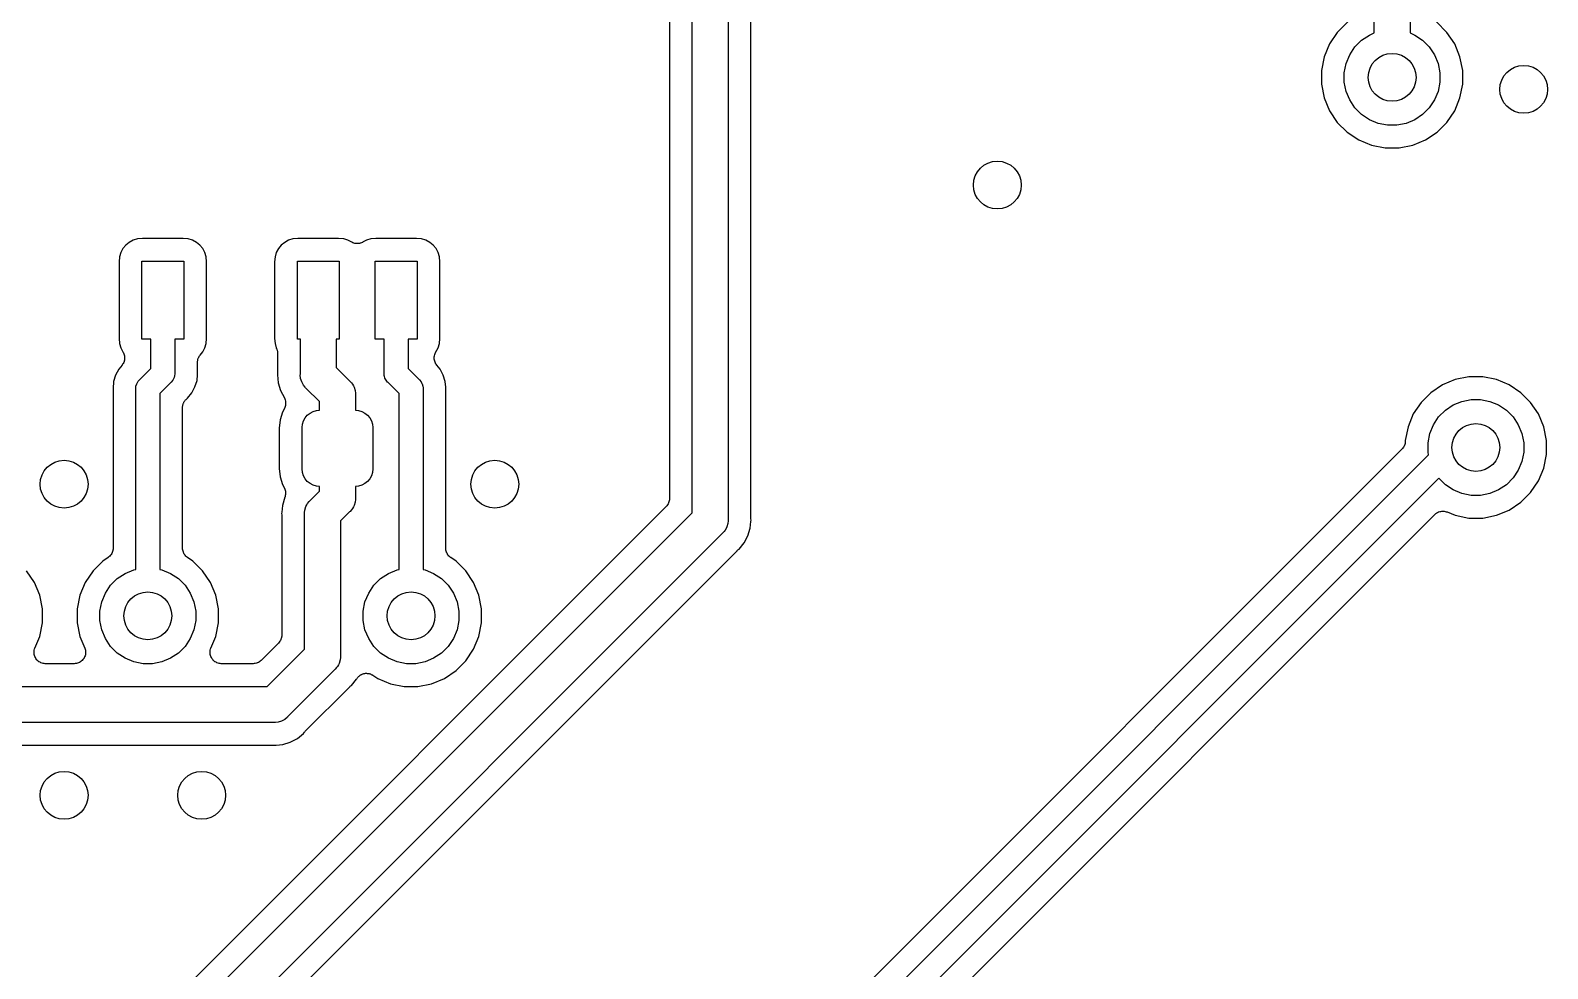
# Model space of a CAD drawing. Extents: x 100.2 to 129.8, y -164.8 to -95.2.
# Drawn here: x 106.92 to 119.6, y -126.75 to -118.91 of the extents above; entities that cross this region are included whole.
import ezdxf

# ---------------------------------------------------------------- set-up
doc = ezdxf.new("R2010")
doc.units = 0
doc.layers.add('BLACK', color=7, linetype='CONTINUOUS')

msp = doc.modelspace()

# ---------------------------------------------------------------- linework, layer by layer
at = {"layer": 'BLACK', "linetype": 'CONTINUOUS'}
for p, q in [((118.15, -118.929), (118.15, -113.207)), ((118.45, -113.262), (118.45, -118.929)), ((112.45, -122.938), (112.45, -118.271)), ((112.75, -118.271), (112.75, -122.993)), ((112.94, -122.979), (112.94, -118.433)), ((112.26, -118.55), (112.26, -122.82)), ((117.842, -118.924), (117.777, -119.021)), ((117.929, -118.837), (117.842, -118.924)), ((118.045, -118.989), (118.111, -118.946)), ((118.111, -118.946), (118.15, -118.929)), ((118.45, -118.929), (118.489, -118.946)), ((118.489, -118.946), (118.555, -118.989)), ((118.758, -118.924), (118.671, -118.836)), ((118.823, -119.021), (118.758, -118.924)), ((117.777, -119.021), (117.733, -119.128)), ((117.946, -119.111), (117.989, -119.045)), ((117.989, -119.045), (118.045, -118.989)), ((118.555, -118.989), (118.611, -119.045)), ((118.611, -119.045), (118.654, -119.111)), ((118.867, -119.128), (118.823, -119.021)), ((117.733, -119.128), (117.71, -119.242)), ((117.9, -119.261), (117.915, -119.183)), ((117.915, -119.183), (117.946, -119.111)), ((118.654, -119.111), (118.685, -119.183)), ((118.685, -119.183), (118.7, -119.261)), ((118.89, -119.242), (118.867, -119.128)), ((117.71, -119.242), (117.71, -119.358)), ((117.9, -119.339), (117.9, -119.261)), ((118.7, -119.261), (118.7, -119.339)), ((118.89, -119.358), (118.89, -119.242)), ((117.71, -119.358), (117.733, -119.472)), ((117.915, -119.417), (117.9, -119.339)), ((117.946, -119.489), (117.915, -119.417)), ((118.685, -119.417), (118.654, -119.489)), ((118.7, -119.339), (118.685, -119.417)), ((118.867, -119.472), (118.89, -119.358)), ((117.733, -119.472), (117.777, -119.579)), ((117.777, -119.579), (117.842, -119.676)), ((117.989, -119.555), (117.946, -119.489)), ((118.045, -119.611), (117.989, -119.555)), ((118.611, -119.555), (118.555, -119.611)), ((118.654, -119.489), (118.611, -119.555)), ((118.758, -119.676), (118.823, -119.579)), ((118.823, -119.579), (118.867, -119.472)), ((117.842, -119.676), (117.924, -119.758)), ((118.111, -119.654), (118.045, -119.611)), ((118.183, -119.685), (118.111, -119.654)), ((118.261, -119.7), (118.183, -119.685)), ((118.339, -119.7), (118.261, -119.7)), ((118.417, -119.685), (118.339, -119.7)), ((118.489, -119.654), (118.417, -119.685)), ((118.555, -119.611), (118.489, -119.654)), ((118.676, -119.758), (118.758, -119.676)), ((117.924, -119.758), (118.021, -119.823)), ((118.021, -119.823), (118.128, -119.867)), ((118.472, -119.867), (118.579, -119.823)), ((118.579, -119.823), (118.676, -119.758)), ((118.128, -119.867), (118.242, -119.89)), ((118.242, -119.89), (118.358, -119.89)), ((118.358, -119.89), (118.472, -119.867)), ((107.691, -120.731), (107.674, -120.764)), ((107.715, -120.702), (107.691, -120.731)), ((107.744, -120.679), (107.715, -120.702)), ((107.777, -120.661), (107.744, -120.679)), ((107.813, -120.65), (107.777, -120.661)), ((107.855, -120.646), (107.813, -120.65)), ((108.195, -120.646), (107.855, -120.646)), ((108.237, -120.65), (108.195, -120.646)), ((108.273, -120.661), (108.237, -120.65)), ((108.306, -120.679), (108.273, -120.661)), ((108.335, -120.703), (108.306, -120.679)), ((108.359, -120.731), (108.335, -120.703)), ((108.376, -120.764), (108.359, -120.731)), ((108.991, -120.731), (108.974, -120.764)), ((109.015, -120.702), (108.991, -120.731)), ((109.044, -120.679), (109.015, -120.702)), ((109.077, -120.661), (109.044, -120.679)), ((109.113, -120.65), (109.077, -120.661)), ((109.155, -120.646), (109.113, -120.65)), ((109.495, -120.646), (109.155, -120.646)), ((109.537, -120.65), (109.495, -120.646)), ((109.573, -120.661), (109.537, -120.65)), ((109.605, -120.678), (109.573, -120.661)), ((109.613, -120.682), (109.605, -120.678)), ((109.621, -120.685), (109.613, -120.682)), ((109.622, -120.685), (109.621, -120.685)), ((109.631, -120.687), (109.622, -120.685)), ((109.622, -120.685), (109.622, -120.685)), ((109.64, -120.689), (109.631, -120.687)), ((109.641, -120.689), (109.64, -120.689)), ((109.64, -120.689), (109.64, -120.689)), ((109.649, -120.689), (109.641, -120.689)), ((109.658, -120.689), (109.649, -120.689)), ((109.659, -120.689), (109.658, -120.689)), ((109.668, -120.687), (109.659, -120.689)), ((109.659, -120.689), (109.659, -120.689)), ((109.676, -120.686), (109.668, -120.687)), ((109.677, -120.686), (109.676, -120.686)), ((109.685, -120.682), (109.677, -120.686)), ((109.677, -120.686), (109.677, -120.686)), ((109.694, -120.679), (109.685, -120.682)), ((109.695, -120.678), (109.694, -120.678)), ((109.694, -120.678), (109.694, -120.678)), ((109.694, -120.678), (109.694, -120.679)), ((109.694, -120.679), (109.694, -120.679)), ((109.727, -120.661), (109.695, -120.678)), ((109.763, -120.65), (109.727, -120.661)), ((109.805, -120.646), (109.763, -120.65)), ((110.145, -120.646), (109.805, -120.646)), ((110.187, -120.65), (110.145, -120.646)), ((110.223, -120.661), (110.187, -120.65)), ((110.256, -120.679), (110.223, -120.661)), ((110.285, -120.703), (110.256, -120.679)), ((110.309, -120.731), (110.285, -120.703)), ((110.326, -120.764), (110.309, -120.731)), ((107.663, -120.8), (107.659, -120.842)), ((107.659, -120.842), (107.659, -121.483)), ((107.674, -120.764), (107.663, -120.8)), ((107.85, -121.487), (107.85, -120.837)), ((107.85, -120.837), (108.2, -120.837)), ((108.2, -120.837), (108.2, -121.487)), ((108.387, -120.8), (108.376, -120.764)), ((108.391, -120.842), (108.387, -120.8)), ((108.391, -121.483), (108.391, -120.842)), ((108.963, -120.8), (108.959, -120.842)), ((108.959, -120.842), (108.959, -121.483)), ((108.974, -120.764), (108.963, -120.8)), ((109.15, -121.487), (109.15, -120.837)), ((109.15, -120.837), (109.5, -120.837)), ((109.5, -120.837), (109.5, -121.487)), ((109.8, -121.487), (109.8, -120.837)), ((109.8, -120.837), (110.15, -120.837)), ((110.15, -120.837), (110.15, -121.487)), ((110.337, -120.8), (110.326, -120.764)), ((110.341, -120.842), (110.337, -120.8)), ((110.341, -121.483), (110.341, -120.842)), ((107.659, -121.483), (107.663, -121.525)), ((107.925, -121.487), (107.85, -121.487)), ((107.925, -121.734), (107.925, -121.487)), ((108.2, -121.487), (108.125, -121.487)), ((108.125, -121.487), (108.125, -121.77)), ((108.387, -121.525), (108.391, -121.483)), ((108.959, -121.483), (108.963, -121.525)), ((109.175, -121.487), (109.15, -121.487)), ((109.175, -121.78), (109.175, -121.487)), ((109.5, -121.487), (109.475, -121.487)), ((109.475, -121.487), (109.475, -121.725)), ((109.875, -121.487), (109.8, -121.487)), ((109.875, -121.77), (109.875, -121.487)), ((110.15, -121.487), (110.075, -121.487)), ((110.075, -121.487), (110.075, -121.734)), ((110.337, -121.525), (110.341, -121.483)), ((107.663, -121.525), (107.674, -121.561)), ((107.674, -121.561), (107.695, -121.6)), ((107.695, -121.6), (107.695, -121.601)), ((107.695, -121.601), (107.695, -121.601)), ((107.695, -121.601), (107.695, -121.601)), ((107.695, -121.601), (107.696, -121.602)), ((107.696, -121.602), (107.699, -121.61)), ((107.699, -121.61), (107.702, -121.618)), ((107.702, -121.618), (107.702, -121.618)), ((107.702, -121.618), (107.702, -121.619)), ((107.702, -121.619), (107.704, -121.628)), ((108.337, -121.621), (108.359, -121.594)), ((108.359, -121.594), (108.376, -121.561)), ((108.376, -121.561), (108.387, -121.525)), ((108.963, -121.525), (108.974, -121.561)), ((108.974, -121.561), (108.974, -121.561)), ((108.974, -121.561), (108.974, -121.562)), ((108.974, -121.562), (108.976, -121.566)), ((108.976, -121.566), (108.978, -121.569)), ((108.978, -121.569), (108.979, -121.574)), ((108.979, -121.574), (108.981, -121.579)), ((108.981, -121.579), (108.982, -121.583)), ((108.982, -121.583), (108.983, -121.587)), ((108.983, -121.587), (108.984, -121.592)), ((108.984, -121.592), (108.985, -121.598)), ((108.985, -121.598), (108.985, -121.602)), ((108.985, -121.602), (108.985, -121.606)), ((108.985, -121.606), (108.985, -121.766)), ((110.296, -121.626), (110.298, -121.617)), ((110.298, -121.617), (110.302, -121.608)), ((110.298, -121.617), (110.298, -121.617)), ((110.298, -121.617), (110.298, -121.617)), ((110.302, -121.608), (110.305, -121.6)), ((110.305, -121.6), (110.326, -121.561)), ((110.326, -121.561), (110.337, -121.525)), ((107.658, -121.738), (107.631, -121.788)), ((107.685, -121.705), (107.658, -121.738)), ((107.689, -121.698), (107.685, -121.705)), ((107.694, -121.691), (107.689, -121.698)), ((107.695, -121.69), (107.694, -121.691)), ((107.698, -121.682), (107.695, -121.69)), ((107.695, -121.69), (107.695, -121.69)), ((107.702, -121.674), (107.698, -121.682)), ((107.704, -121.664), (107.702, -121.673)), ((107.702, -121.673), (107.702, -121.673)), ((107.702, -121.673), (107.702, -121.674)), ((107.704, -121.628), (107.706, -121.636)), ((107.706, -121.656), (107.704, -121.664)), ((107.706, -121.636), (107.706, -121.637)), ((107.706, -121.637), (107.706, -121.637)), ((107.706, -121.637), (107.706, -121.646)), ((107.706, -121.646), (107.706, -121.655)), ((107.706, -121.655), (107.706, -121.655)), ((107.706, -121.655), (107.706, -121.656)), ((107.833, -121.826), (107.925, -121.734)), ((108.315, -121.671), (108.317, -121.666)), ((108.315, -121.675), (108.315, -121.671)), ((108.315, -121.68), (108.315, -121.675)), ((108.315, -121.681), (108.315, -121.68)), ((108.315, -121.756), (108.315, -121.681)), ((108.317, -121.661), (108.318, -121.657)), ((108.317, -121.666), (108.317, -121.661)), ((108.318, -121.657), (108.319, -121.653)), ((108.319, -121.653), (108.321, -121.648)), ((108.321, -121.648), (108.323, -121.643)), ((108.323, -121.643), (108.325, -121.64)), ((108.325, -121.64), (108.326, -121.636)), ((108.326, -121.636), (108.329, -121.632)), ((108.329, -121.632), (108.332, -121.627)), ((108.332, -121.627), (108.334, -121.624)), ((108.334, -121.624), (108.337, -121.621)), ((109.475, -121.725), (109.586, -121.836)), ((110.075, -121.734), (110.167, -121.826)), ((110.294, -121.635), (110.296, -121.626)), ((110.294, -121.636), (110.294, -121.635)), ((110.294, -121.635), (110.294, -121.635)), ((110.294, -121.645), (110.294, -121.636)), ((110.294, -121.653), (110.294, -121.645)), ((110.294, -121.654), (110.294, -121.653)), ((110.296, -121.663), (110.294, -121.654)), ((110.294, -121.654), (110.294, -121.654)), ((110.298, -121.672), (110.296, -121.663)), ((110.301, -121.681), (110.298, -121.672)), ((110.298, -121.672), (110.298, -121.672)), ((110.298, -121.672), (110.298, -121.672)), ((110.305, -121.689), (110.301, -121.681)), ((110.305, -121.69), (110.305, -121.689)), ((110.305, -121.689), (110.305, -121.689)), ((110.31, -121.697), (110.305, -121.69)), ((110.315, -121.704), (110.31, -121.697)), ((110.315, -121.705), (110.315, -121.704)), ((110.342, -121.738), (110.315, -121.705)), ((110.315, -121.705), (110.315, -121.705)), ((110.315, -121.705), (110.315, -121.705)), ((110.315, -121.705), (110.315, -121.705)), ((110.369, -121.788), (110.342, -121.738)), ((107.614, -121.843), (107.609, -121.9)), ((107.631, -121.788), (107.614, -121.843)), ((107.801, -121.88), (107.807, -121.862)), ((107.807, -121.862), (107.816, -121.844)), ((107.816, -121.844), (107.82, -121.84)), ((107.82, -121.84), (107.829, -121.829)), ((107.829, -121.829), (107.833, -121.826)), ((108.092, -121.849), (108, -121.941)), ((108.096, -121.846), (108.092, -121.849)), ((108.109, -121.831), (108.096, -121.846)), ((108.118, -121.813), (108.109, -121.831)), ((108.119, -121.809), (108.118, -121.813)), ((108.124, -121.795), (108.119, -121.809)), ((108.125, -121.78), (108.124, -121.792)), ((108.124, -121.792), (108.124, -121.795)), ((108.125, -121.77), (108.125, -121.775)), ((108.125, -121.775), (108.125, -121.78)), ((108.125, -121.78), (108.125, -121.78)), ((108.294, -121.887), (108.311, -121.832)), ((108.311, -121.832), (108.315, -121.785)), ((108.315, -121.76), (108.315, -121.756)), ((108.315, -121.764), (108.315, -121.76)), ((108.315, -121.765), (108.315, -121.764)), ((108.316, -121.775), (108.315, -121.765)), ((108.315, -121.784), (108.316, -121.775)), ((108.315, -121.785), (108.315, -121.784)), ((108.985, -121.775), (108.983, -121.787)), ((108.983, -121.787), (108.99, -121.854)), ((108.985, -121.766), (108.985, -121.767)), ((108.985, -121.767), (108.985, -121.771)), ((108.985, -121.771), (108.985, -121.775)), ((108.99, -121.854), (109.009, -121.918)), ((109.174, -121.787), (109.175, -121.78)), ((109.177, -121.817), (109.174, -121.787)), ((109.186, -121.845), (109.177, -121.817)), ((109.2, -121.871), (109.186, -121.845)), ((109.214, -121.888), (109.2, -121.871)), ((109.586, -121.836), (109.592, -121.841)), ((109.592, -121.841), (109.601, -121.853)), ((109.601, -121.853), (109.61, -121.864)), ((109.61, -121.864), (109.618, -121.877)), ((109.875, -121.775), (109.875, -121.77)), ((109.875, -121.78), (109.875, -121.775)), ((109.876, -121.788), (109.875, -121.78)), ((109.875, -121.78), (109.875, -121.78)), ((109.876, -121.795), (109.876, -121.788)), ((109.877, -121.797), (109.876, -121.795)), ((109.882, -121.813), (109.877, -121.797)), ((109.891, -121.831), (109.882, -121.813)), ((109.904, -121.846), (109.891, -121.831)), ((109.908, -121.849), (109.904, -121.846)), ((110, -121.941), (109.908, -121.849)), ((110.167, -121.826), (110.171, -121.829)), ((110.171, -121.829), (110.184, -121.844)), ((110.184, -121.844), (110.19, -121.857)), ((110.19, -121.857), (110.193, -121.862)), ((110.193, -121.862), (110.199, -121.88)), ((110.386, -121.843), (110.369, -121.788)), ((110.39, -121.89), (110.386, -121.843)), ((118.721, -121.87), (118.624, -121.935)), ((118.828, -121.826), (118.721, -121.87)), ((118.942, -121.803), (118.828, -121.826)), ((119.058, -121.803), (118.942, -121.803)), ((119.172, -121.826), (119.058, -121.803)), ((119.279, -121.87), (119.172, -121.826)), ((119.376, -121.935), (119.279, -121.87)), ((107.609, -121.9), (107.61, -121.91)), ((107.61, -121.91), (107.61, -121.911)), ((107.61, -121.911), (107.61, -121.915)), ((107.61, -121.915), (107.61, -121.919)), ((107.61, -121.919), (107.61, -123.233)), ((107.8, -121.9), (107.801, -121.88)), ((107.8, -121.905), (107.8, -121.9)), ((107.8, -123.412), (107.8, -121.905)), ((108, -121.941), (108, -123.412)), ((108.209, -122.003), (108.212, -121.999)), ((108.212, -121.999), (108.215, -121.996)), ((108.215, -121.996), (108.219, -121.992)), ((108.219, -121.992), (108.222, -121.989)), ((108.222, -121.989), (108.225, -121.986)), ((108.225, -121.986), (108.231, -121.981)), ((108.231, -121.981), (108.267, -121.937)), ((108.267, -121.937), (108.294, -121.887)), ((109.009, -121.918), (109.041, -121.978)), ((109.041, -121.978), (109.041, -121.978)), ((109.041, -121.978), (109.041, -121.978)), ((109.041, -121.978), (109.041, -121.978)), ((109.041, -121.978), (109.042, -121.979)), ((109.042, -121.979), (109.045, -121.987)), ((109.045, -121.987), (109.048, -121.995)), ((109.048, -121.995), (109.049, -121.996)), ((109.049, -121.996), (109.049, -121.996)), ((109.049, -121.996), (109.05, -122.005)), ((109.218, -121.894), (109.214, -121.888)), ((109.214, -121.888), (109.214, -121.888)), ((109.224, -121.899), (109.218, -121.894)), ((109.335, -122.01), (109.224, -121.899)), ((109.618, -121.877), (109.624, -121.89)), ((109.624, -121.89), (109.633, -121.918)), ((109.633, -121.918), (109.635, -121.94)), ((109.635, -121.94), (109.636, -121.947)), ((109.636, -121.947), (109.635, -121.955)), ((109.635, -121.955), (109.635, -122.08)), ((110, -123.412), (110, -121.941)), ((110.199, -121.88), (110.199, -121.881)), ((110.199, -121.881), (110.2, -121.895)), ((110.2, -121.895), (110.2, -121.895)), ((110.2, -121.895), (110.2, -121.9)), ((110.2, -121.9), (110.2, -121.905)), ((110.2, -121.905), (110.2, -123.412)), ((110.391, -121.9), (110.39, -121.89)), ((110.39, -121.91), (110.391, -121.9)), ((110.39, -121.914), (110.39, -121.91)), ((110.39, -121.918), (110.39, -121.914)), ((110.39, -121.919), (110.39, -121.918)), ((110.39, -123.233), (110.39, -121.919)), ((118.624, -121.935), (118.542, -122.017)), ((118.883, -122.008), (118.961, -121.993)), ((118.961, -121.993), (119.039, -121.993)), ((119.039, -121.993), (119.117, -122.008)), ((119.458, -122.017), (119.376, -121.935)), ((108.19, -122.05), (108.192, -122.045)), ((108.19, -122.054), (108.19, -122.05)), ((108.19, -122.058), (108.19, -122.054)), ((108.19, -122.06), (108.19, -122.058)), ((108.19, -123.233), (108.19, -122.06)), ((108.192, -122.04), (108.193, -122.036)), ((108.192, -122.045), (108.192, -122.04)), ((108.193, -122.036), (108.194, -122.032)), ((108.194, -122.032), (108.196, -122.027)), ((108.196, -122.027), (108.198, -122.022)), ((108.198, -122.022), (108.2, -122.019)), ((108.2, -122.019), (108.201, -122.015)), ((108.201, -122.015), (108.204, -122.01)), ((108.204, -122.01), (108.207, -122.006)), ((108.207, -122.006), (108.209, -122.003)), ((109.025, -122.098), (109.006, -122.161)), ((109.041, -122.067), (109.025, -122.098)), ((109.045, -122.059), (109.041, -122.067)), ((109.048, -122.051), (109.045, -122.059)), ((109.05, -122.042), (109.048, -122.05)), ((109.048, -122.05), (109.048, -122.051)), ((109.048, -122.051), (109.048, -122.051)), ((109.05, -122.005), (109.052, -122.014)), ((109.052, -122.033), (109.05, -122.042)), ((109.052, -122.014), (109.052, -122.014)), ((109.052, -122.014), (109.052, -122.014)), ((109.052, -122.014), (109.052, -122.023)), ((109.052, -122.023), (109.052, -122.032)), ((109.052, -122.032), (109.052, -122.033)), ((109.052, -122.033), (109.052, -122.033)), ((109.215, -122.146), (109.233, -122.123)), ((109.233, -122.123), (109.256, -122.105)), ((109.256, -122.105), (109.281, -122.091)), ((109.281, -122.091), (109.309, -122.083)), ((109.309, -122.083), (109.335, -122.08)), ((109.335, -122.08), (109.335, -122.01)), ((109.635, -122.08), (109.661, -122.083)), ((109.661, -122.083), (109.689, -122.091)), ((109.689, -122.091), (109.714, -122.105)), ((109.714, -122.105), (109.737, -122.123)), ((109.737, -122.123), (109.755, -122.146)), ((118.477, -122.113), (118.433, -122.221)), ((118.542, -122.017), (118.477, -122.113)), ((118.689, -122.138), (118.745, -122.082)), ((118.745, -122.082), (118.811, -122.038)), ((118.811, -122.038), (118.883, -122.008)), ((119.117, -122.008), (119.189, -122.038)), ((119.189, -122.038), (119.255, -122.082)), ((119.255, -122.082), (119.311, -122.138)), ((119.523, -122.113), (119.458, -122.017)), ((119.567, -122.221), (119.523, -122.113)), ((109.006, -122.161), (108.999, -122.232)), ((108.999, -122.232), (108.999, -122.568)), ((109.19, -122.227), (109.193, -122.199)), ((109.19, -122.572), (109.19, -122.227)), ((109.193, -122.199), (109.201, -122.171)), ((109.201, -122.171), (109.215, -122.146)), ((109.755, -122.146), (109.769, -122.171)), ((109.769, -122.171), (109.777, -122.199)), ((109.777, -122.199), (109.78, -122.227)), ((109.78, -122.227), (109.78, -122.572)), ((118.433, -122.221), (118.41, -122.335)), ((118.615, -122.276), (118.646, -122.203)), ((118.646, -122.203), (118.689, -122.138)), ((119.311, -122.138), (119.354, -122.203)), ((119.354, -122.203), (119.385, -122.276)), ((119.59, -122.335), (119.567, -122.221)), ((118.402, -122.378), (118.398, -122.386)), ((118.403, -122.377), (118.402, -122.377)), ((118.402, -122.377), (118.402, -122.378)), ((118.405, -122.369), (118.403, -122.377)), ((118.408, -122.36), (118.405, -122.369)), ((118.409, -122.351), (118.408, -122.359)), ((118.408, -122.359), (118.408, -122.36)), ((118.408, -122.36), (118.408, -122.36)), ((118.41, -122.342), (118.409, -122.351)), ((118.41, -122.335), (118.41, -122.341)), ((118.41, -122.341), (118.41, -122.341)), ((118.41, -122.341), (118.41, -122.341)), ((118.41, -122.341), (118.41, -122.341)), ((118.41, -122.341), (118.41, -122.342)), ((118.6, -122.353), (118.615, -122.276)), ((118.6, -122.432), (118.6, -122.353)), ((119.385, -122.276), (119.4, -122.353)), ((119.4, -122.353), (119.4, -122.432)), ((119.59, -122.451), (119.59, -122.335)), ((118.382, -122.408), (112.908, -127.882)), ((113.033, -128.026), (118.604, -122.454)), ((118.388, -122.401), (118.382, -122.408)), ((118.393, -122.394), (118.388, -122.401)), ((118.394, -122.394), (118.393, -122.394)), ((118.398, -122.386), (118.394, -122.393)), ((118.394, -122.393), (118.394, -122.394)), ((118.604, -122.454), (118.6, -122.432)), ((119.4, -122.432), (119.385, -122.51)), ((119.567, -122.565), (119.59, -122.451)), ((108.999, -122.568), (109.006, -122.639)), ((109.193, -122.601), (109.19, -122.572)), ((109.201, -122.629), (109.193, -122.601)), ((109.215, -122.654), (109.201, -122.629)), ((109.769, -122.629), (109.755, -122.654)), ((109.777, -122.601), (109.769, -122.629)), ((109.78, -122.572), (109.777, -122.601)), ((119.354, -122.582), (119.311, -122.648)), ((119.385, -122.51), (119.354, -122.582)), ((119.523, -122.672), (119.567, -122.565)), ((109.006, -122.639), (109.025, -122.702)), ((109.025, -122.702), (109.041, -122.732)), ((109.041, -122.732), (109.041, -122.732)), ((109.041, -122.732), (109.041, -122.732)), ((109.041, -122.732), (109.041, -122.732)), ((109.041, -122.732), (109.041, -122.733)), ((109.041, -122.733), (109.045, -122.741)), ((109.045, -122.741), (109.048, -122.749)), ((109.048, -122.749), (109.048, -122.75)), ((109.048, -122.75), (109.048, -122.75)), ((109.048, -122.75), (109.05, -122.759)), ((109.05, -122.759), (109.051, -122.767)), ((109.233, -122.677), (109.215, -122.654)), ((109.256, -122.695), (109.233, -122.677)), ((109.281, -122.709), (109.256, -122.695)), ((109.259, -122.834), (109.335, -122.758)), ((109.309, -122.717), (109.281, -122.709)), ((109.335, -122.72), (109.309, -122.717)), ((109.335, -122.758), (109.335, -122.72)), ((109.661, -122.717), (109.635, -122.72)), ((109.635, -122.72), (109.635, -122.813)), ((109.689, -122.709), (109.661, -122.717)), ((109.714, -122.695), (109.689, -122.709)), ((109.737, -122.677), (109.714, -122.695)), ((109.755, -122.654), (109.737, -122.677)), ((118.691, -122.65), (113.2, -128.141)), ((118.745, -122.704), (118.691, -122.65)), ((118.811, -122.747), (118.745, -122.704)), ((118.883, -122.777), (118.811, -122.747)), ((119.189, -122.747), (119.117, -122.777)), ((119.255, -122.704), (119.189, -122.747)), ((119.311, -122.648), (119.255, -122.704)), ((119.458, -122.769), (119.523, -122.672)), ((112.232, -122.887), (107.737, -127.383)), ((109.025, -122.878), (109.02, -122.933)), ((109.046, -122.807), (109.025, -122.878)), ((109.047, -122.805), (109.046, -122.807)), ((109.048, -122.804), (109.047, -122.805)), ((109.049, -122.795), (109.048, -122.804)), ((109.048, -122.804), (109.048, -122.804)), ((109.051, -122.787), (109.049, -122.795)), ((109.051, -122.767), (109.051, -122.768)), ((109.051, -122.768), (109.052, -122.768)), ((109.052, -122.768), (109.051, -122.777)), ((109.051, -122.777), (109.051, -122.786)), ((109.051, -122.786), (109.051, -122.786)), ((109.051, -122.786), (109.051, -122.787)), ((109.212, -122.916), (109.221, -122.887)), ((109.221, -122.887), (109.229, -122.871)), ((109.229, -122.871), (109.235, -122.861)), ((109.235, -122.861), (109.249, -122.844)), ((109.249, -122.844), (109.253, -122.838)), ((109.253, -122.838), (109.259, -122.834)), ((109.619, -122.888), (109.61, -122.904)), ((109.624, -122.878), (109.619, -122.888)), ((109.633, -122.849), (109.624, -122.878)), ((109.635, -122.827), (109.633, -122.849)), ((109.635, -122.813), (109.636, -122.82)), ((109.636, -122.82), (109.635, -122.827)), ((109.635, -122.827), (109.635, -122.827)), ((112.238, -122.88), (112.232, -122.887)), ((112.243, -122.873), (112.238, -122.88)), ((112.244, -122.873), (112.243, -122.873)), ((112.248, -122.865), (112.244, -122.873)), ((112.244, -122.873), (112.244, -122.873)), ((112.252, -122.857), (112.248, -122.865)), ((112.253, -122.856), (112.252, -122.857)), ((112.252, -122.857), (112.252, -122.857)), ((112.255, -122.848), (112.253, -122.856)), ((112.258, -122.84), (112.255, -122.848)), ((112.259, -122.83), (112.258, -122.839)), ((112.258, -122.839), (112.258, -122.839)), ((112.258, -122.839), (112.258, -122.84)), ((112.26, -122.821), (112.259, -122.83)), ((112.26, -122.82), (112.26, -122.82)), ((112.26, -122.82), (112.26, -122.82)), ((112.26, -122.82), (112.26, -122.82)), ((112.26, -122.82), (112.26, -122.821)), ((118.961, -122.793), (118.883, -122.777)), ((119.039, -122.793), (118.961, -122.793)), ((119.117, -122.777), (119.039, -122.793)), ((119.279, -122.916), (119.376, -122.851)), ((119.376, -122.851), (119.458, -122.769)), ((107.756, -127.632), (112.45, -122.938)), ((109.02, -122.933), (109.018, -122.945)), ((109.018, -122.945), (109.02, -122.957)), ((109.02, -122.933), (109.02, -122.933)), ((109.02, -122.957), (109.02, -122.958)), ((109.02, -122.958), (109.02, -122.962)), ((109.02, -122.962), (109.02, -122.966)), ((109.02, -122.966), (109.02, -123.96)), ((109.209, -122.945), (109.21, -122.937)), ((109.21, -122.952), (109.209, -122.945)), ((109.21, -122.937), (109.212, -122.916)), ((109.21, -124.078), (109.21, -122.952)), ((109.586, -122.931), (109.51, -123.007)), ((109.51, -123.007), (109.51, -124.133)), ((109.592, -122.927), (109.586, -122.931)), ((109.603, -122.913), (109.592, -122.927)), ((109.61, -122.904), (109.603, -122.913)), ((112.75, -123.007), (112.748, -123.029)), ((112.75, -122.993), (112.751, -123)), ((112.751, -123), (112.75, -123.007)), ((112.75, -123.007), (112.75, -123.007)), ((112.935, -123.067), (112.94, -123.012)), ((112.94, -122.983), (112.94, -122.979)), ((112.94, -122.987), (112.94, -122.983)), ((112.94, -122.988), (112.94, -122.987)), ((112.942, -123), (112.94, -122.988)), ((112.94, -123.012), (112.942, -123)), ((112.94, -123.012), (112.94, -123.012)), ((113.418, -128.192), (118.657, -122.953)), ((118.657, -122.953), (118.658, -122.953)), ((118.658, -122.952), (118.665, -122.946)), ((118.658, -122.953), (118.658, -122.952)), ((118.658, -122.953), (118.658, -122.953)), ((118.658, -122.953), (118.658, -122.953)), ((118.665, -122.946), (118.672, -122.941)), ((118.672, -122.941), (118.673, -122.94)), ((118.672, -122.941), (118.672, -122.941)), ((118.673, -122.94), (118.68, -122.936)), ((118.68, -122.936), (118.688, -122.932)), ((118.688, -122.932), (118.689, -122.932)), ((118.689, -122.932), (118.698, -122.929)), ((118.689, -122.932), (118.689, -122.932)), ((118.698, -122.929), (118.706, -122.927)), ((118.706, -122.927), (118.706, -122.927)), ((118.706, -122.927), (118.707, -122.927)), ((118.707, -122.927), (118.716, -122.926)), ((118.716, -122.926), (118.725, -122.925)), ((118.725, -122.925), (118.725, -122.925)), ((118.725, -122.925), (118.725, -122.925)), ((118.725, -122.925), (118.734, -122.926)), ((118.734, -122.926), (118.743, -122.927)), ((118.743, -122.927), (118.743, -122.927)), ((118.743, -122.927), (118.744, -122.927)), ((118.744, -122.927), (118.752, -122.93)), ((118.752, -122.93), (118.761, -122.932)), ((118.761, -122.932), (118.828, -122.96)), ((118.828, -122.96), (118.942, -122.983)), ((118.942, -122.983), (119.058, -122.983)), ((119.058, -122.983), (119.172, -122.96)), ((119.172, -122.96), (119.279, -122.916)), ((112.701, -123.111), (107.968, -127.844)), ((112.707, -123.107), (112.701, -123.111)), ((112.717, -123.094), (112.707, -123.107)), ((112.725, -123.084), (112.717, -123.094)), ((112.739, -123.058), (112.725, -123.084)), ((112.74, -123.056), (112.739, -123.058)), ((112.748, -123.029), (112.74, -123.056)), ((112.884, -123.19), (112.916, -123.131)), ((112.916, -123.131), (112.935, -123.067)), ((107.605, -123.262), (107.603, -123.27)), ((107.608, -123.253), (107.605, -123.262)), ((107.609, -123.243), (107.608, -123.252)), ((107.608, -123.252), (107.608, -123.253)), ((107.608, -123.253), (107.608, -123.253)), ((107.61, -123.235), (107.609, -123.243)), ((107.61, -123.233), (107.61, -123.234)), ((107.61, -123.234), (107.61, -123.234)), ((107.61, -123.234), (107.61, -123.234)), ((107.61, -123.234), (107.61, -123.235)), ((108.191, -123.242), (108.19, -123.233)), ((108.192, -123.251), (108.191, -123.242)), ((108.192, -123.252), (108.192, -123.251)), ((108.192, -123.251), (108.192, -123.251)), ((108.194, -123.26), (108.192, -123.252)), ((108.197, -123.269), (108.194, -123.26)), ((108.197, -123.27), (108.197, -123.269)), ((108.197, -123.269), (108.197, -123.269)), ((108.217, -127.863), (112.825, -123.256)), ((110.391, -123.242), (110.39, -123.233)), ((110.392, -123.251), (110.391, -123.242)), ((110.392, -123.252), (110.392, -123.251)), ((110.392, -123.251), (110.392, -123.251)), ((110.394, -123.26), (110.392, -123.252)), ((110.397, -123.269), (110.394, -123.26)), ((110.397, -123.27), (110.397, -123.269)), ((110.397, -123.269), (110.397, -123.269)), ((112.825, -123.256), (112.826, -123.255)), ((112.826, -123.255), (112.829, -123.252)), ((112.829, -123.252), (112.832, -123.249)), ((112.832, -123.249), (112.842, -123.242)), ((112.842, -123.242), (112.884, -123.19)), ((107.524, -123.342), (107.442, -123.424)), ((107.568, -123.312), (107.524, -123.342)), ((107.575, -123.307), (107.568, -123.312)), ((107.581, -123.301), (107.575, -123.307)), ((107.582, -123.301), (107.581, -123.301)), ((107.588, -123.294), (107.582, -123.301)), ((107.582, -123.301), (107.582, -123.301)), ((107.593, -123.287), (107.588, -123.294)), ((107.594, -123.287), (107.593, -123.287)), ((107.598, -123.279), (107.594, -123.286)), ((107.594, -123.286), (107.594, -123.287)), ((107.602, -123.271), (107.598, -123.279)), ((107.603, -123.27), (107.602, -123.27)), ((107.602, -123.27), (107.602, -123.271)), ((108.201, -123.277), (108.197, -123.27)), ((108.205, -123.285), (108.201, -123.277)), ((108.206, -123.286), (108.205, -123.285)), ((108.211, -123.293), (108.206, -123.286)), ((108.206, -123.286), (108.206, -123.286)), ((108.217, -123.3), (108.211, -123.293)), ((108.218, -123.3), (108.217, -123.3)), ((108.217, -123.3), (108.217, -123.3)), ((108.224, -123.306), (108.218, -123.3)), ((108.231, -123.312), (108.224, -123.306)), ((108.232, -123.312), (108.231, -123.312)), ((108.276, -123.342), (108.232, -123.312)), ((108.232, -123.312), (108.232, -123.312)), ((108.232, -123.312), (108.232, -123.312)), ((108.232, -123.312), (108.232, -123.312)), ((108.358, -123.424), (108.276, -123.342)), ((110.401, -123.277), (110.397, -123.27)), ((110.405, -123.285), (110.401, -123.277)), ((110.406, -123.286), (110.405, -123.285)), ((110.411, -123.293), (110.406, -123.286)), ((110.406, -123.286), (110.406, -123.286)), ((110.417, -123.3), (110.411, -123.293)), ((110.418, -123.3), (110.417, -123.3)), ((110.417, -123.3), (110.417, -123.3)), ((110.424, -123.306), (110.418, -123.3)), ((110.431, -123.312), (110.424, -123.306)), ((110.432, -123.312), (110.431, -123.312)), ((110.476, -123.342), (110.432, -123.312)), ((110.432, -123.312), (110.432, -123.312)), ((110.432, -123.312), (110.432, -123.312)), ((110.432, -123.312), (110.432, -123.312)), ((110.558, -123.424), (110.476, -123.342)), ((106.952, -123.521), (106.887, -123.424)), ((106.996, -123.628), (106.952, -123.521)), ((107.377, -123.521), (107.333, -123.628)), ((107.442, -123.424), (107.377, -123.521)), ((107.589, -123.545), (107.645, -123.489)), ((107.645, -123.489), (107.711, -123.446)), ((107.711, -123.446), (107.783, -123.415)), ((107.783, -123.415), (107.8, -123.412)), ((108, -123.412), (108.017, -123.415)), ((108.017, -123.415), (108.089, -123.446)), ((108.089, -123.446), (108.155, -123.489)), ((108.155, -123.489), (108.211, -123.545)), ((108.423, -123.521), (108.358, -123.424)), ((108.467, -123.628), (108.423, -123.521)), ((109.789, -123.545), (109.845, -123.489)), ((109.845, -123.489), (109.911, -123.446)), ((109.911, -123.446), (109.983, -123.415)), ((109.983, -123.415), (110, -123.412)), ((110.2, -123.412), (110.217, -123.415)), ((110.217, -123.415), (110.289, -123.446)), ((110.289, -123.446), (110.355, -123.489)), ((110.355, -123.489), (110.411, -123.545)), ((110.623, -123.521), (110.558, -123.424)), ((110.667, -123.628), (110.623, -123.521)), ((107.019, -123.742), (106.996, -123.628)), ((107.333, -123.628), (107.31, -123.742)), ((107.515, -123.683), (107.546, -123.611)), ((107.546, -123.611), (107.589, -123.545)), ((108.211, -123.545), (108.254, -123.611)), ((108.254, -123.611), (108.285, -123.683)), ((108.49, -123.742), (108.467, -123.628)), ((109.715, -123.683), (109.746, -123.611)), ((109.746, -123.611), (109.789, -123.545)), ((110.411, -123.545), (110.454, -123.611)), ((110.454, -123.611), (110.485, -123.683)), ((110.69, -123.742), (110.667, -123.628)), ((107.019, -123.858), (107.019, -123.742)), ((107.31, -123.742), (107.31, -123.858)), ((107.5, -123.761), (107.515, -123.683)), ((107.5, -123.839), (107.5, -123.761)), ((108.285, -123.683), (108.3, -123.761)), ((108.3, -123.761), (108.3, -123.839)), ((108.49, -123.858), (108.49, -123.742)), ((109.7, -123.761), (109.715, -123.683)), ((109.7, -123.839), (109.7, -123.761)), ((110.485, -123.683), (110.5, -123.761)), ((110.5, -123.761), (110.5, -123.839)), ((110.69, -123.858), (110.69, -123.742)), ((106.996, -123.972), (107.019, -123.858)), ((107.31, -123.858), (107.333, -123.972)), ((107.515, -123.917), (107.5, -123.839)), ((108.3, -123.839), (108.285, -123.917)), ((108.467, -123.972), (108.49, -123.858)), ((109.715, -123.917), (109.7, -123.839)), ((110.5, -123.839), (110.485, -123.917)), ((110.667, -123.972), (110.69, -123.858)), ((106.956, -124.069), (106.996, -123.972)), ((107.333, -123.972), (107.373, -124.069)), ((107.546, -123.989), (107.515, -123.917)), ((107.589, -124.055), (107.546, -123.989)), ((108.254, -123.989), (108.211, -124.055)), ((108.285, -123.917), (108.254, -123.989)), ((108.427, -124.069), (108.467, -123.972)), ((108.992, -124.027), (108.847, -124.172)), ((108.998, -124.02), (108.992, -124.027)), ((109.003, -124.013), (108.998, -124.02)), ((109.004, -124.013), (109.003, -124.013)), ((109.008, -124.005), (109.004, -124.013)), ((109.004, -124.013), (109.004, -124.013)), ((109.012, -123.997), (109.008, -124.005)), ((109.013, -123.996), (109.012, -123.997)), ((109.012, -123.997), (109.012, -123.997)), ((109.015, -123.988), (109.013, -123.996)), ((109.018, -123.98), (109.015, -123.988)), ((109.019, -123.97), (109.018, -123.979)), ((109.018, -123.979), (109.018, -123.979)), ((109.018, -123.979), (109.018, -123.98)), ((109.02, -123.961), (109.019, -123.97)), ((109.02, -123.96), (109.02, -123.96)), ((109.02, -123.96), (109.02, -123.96)), ((109.02, -123.96), (109.02, -123.96)), ((109.02, -123.96), (109.02, -123.961)), ((109.746, -123.989), (109.715, -123.917)), ((109.789, -124.055), (109.746, -123.989)), ((110.454, -123.989), (110.411, -124.055)), ((110.485, -123.917), (110.454, -123.989)), ((110.623, -124.079), (110.667, -123.972)), ((106.949, -124.104), (106.95, -124.095)), ((106.949, -124.105), (106.949, -124.104)), ((106.95, -124.114), (106.949, -124.105)), ((106.949, -124.105), (106.949, -124.105)), ((106.95, -124.095), (106.951, -124.086)), ((106.951, -124.123), (106.95, -124.114)), ((106.951, -124.086), (106.954, -124.077)), ((106.951, -124.086), (106.951, -124.086)), ((106.951, -124.086), (106.951, -124.086)), ((106.953, -124.132), (106.951, -124.123)), ((106.951, -124.123), (106.951, -124.123)), ((106.951, -124.123), (106.951, -124.123)), ((106.956, -124.141), (106.953, -124.132)), ((106.954, -124.077), (106.956, -124.069)), ((106.96, -124.149), (106.956, -124.141)), ((106.956, -124.141), (106.956, -124.141)), ((106.956, -124.141), (106.956, -124.141)), ((106.964, -124.157), (106.96, -124.149)), ((107.368, -124.15), (107.364, -124.158)), ((107.372, -124.142), (107.368, -124.15)), ((107.375, -124.133), (107.372, -124.142)), ((107.372, -124.142), (107.372, -124.142)), ((107.372, -124.142), (107.372, -124.142)), ((107.373, -124.069), (107.373, -124.069)), ((107.373, -124.069), (107.373, -124.069)), ((107.373, -124.069), (107.373, -124.069)), ((107.373, -124.069), (107.373, -124.07)), ((107.373, -124.07), (107.376, -124.079)), ((107.378, -124.125), (107.375, -124.133)), ((107.376, -124.079), (107.378, -124.087)), ((107.378, -124.087), (107.378, -124.087)), ((107.378, -124.087), (107.378, -124.088)), ((107.378, -124.088), (107.379, -124.097)), ((107.379, -124.115), (107.378, -124.124)), ((107.378, -124.124), (107.378, -124.124)), ((107.378, -124.124), (107.378, -124.125)), ((107.379, -124.097), (107.38, -124.106)), ((107.38, -124.106), (107.379, -124.115)), ((107.38, -124.106), (107.38, -124.106)), ((107.38, -124.106), (107.38, -124.106)), ((107.645, -124.111), (107.589, -124.055)), ((107.711, -124.154), (107.645, -124.111)), ((107.783, -124.185), (107.711, -124.154)), ((108.089, -124.154), (108.017, -124.185)), ((108.155, -124.111), (108.089, -124.154)), ((108.211, -124.055), (108.155, -124.111)), ((108.42, -124.104), (108.421, -124.095)), ((108.42, -124.105), (108.42, -124.104)), ((108.421, -124.114), (108.42, -124.105)), ((108.42, -124.105), (108.42, -124.105)), ((108.421, -124.095), (108.422, -124.086)), ((108.422, -124.123), (108.421, -124.114)), ((108.422, -124.086), (108.425, -124.077)), ((108.422, -124.086), (108.422, -124.086)), ((108.422, -124.086), (108.422, -124.086)), ((108.424, -124.132), (108.422, -124.123)), ((108.422, -124.123), (108.422, -124.123)), ((108.422, -124.123), (108.422, -124.123)), ((108.427, -124.141), (108.424, -124.132)), ((108.425, -124.077), (108.427, -124.069)), ((108.431, -124.149), (108.427, -124.141)), ((108.427, -124.141), (108.427, -124.141)), ((108.427, -124.141), (108.427, -124.141)), ((108.436, -124.157), (108.431, -124.149)), ((108.898, -124.39), (109.21, -124.078)), ((109.51, -124.147), (109.508, -124.169)), ((109.51, -124.133), (109.511, -124.14)), ((109.511, -124.14), (109.51, -124.147)), ((109.51, -124.147), (109.51, -124.147)), ((109.845, -124.111), (109.789, -124.055)), ((109.911, -124.154), (109.845, -124.111)), ((109.983, -124.185), (109.911, -124.154)), ((110.289, -124.154), (110.217, -124.185)), ((110.355, -124.111), (110.289, -124.154)), ((110.411, -124.055), (110.355, -124.111)), ((110.558, -124.176), (110.623, -124.079)), ((106.965, -124.157), (106.964, -124.157)), ((106.97, -124.164), (106.965, -124.157)), ((106.965, -124.157), (106.965, -124.157)), ((106.976, -124.171), (106.97, -124.164)), ((106.976, -124.172), (106.976, -124.171)), ((106.983, -124.178), (106.976, -124.172)), ((106.976, -124.172), (106.976, -124.172)), ((106.99, -124.183), (106.983, -124.178)), ((106.991, -124.184), (106.99, -124.183)), ((106.999, -124.188), (106.991, -124.184)), ((106.991, -124.184), (106.991, -124.184)), ((107.007, -124.192), (106.999, -124.188)), ((107.007, -124.193), (107.007, -124.192)), ((107.007, -124.192), (107.007, -124.192)), ((107.016, -124.195), (107.007, -124.193)), ((107.024, -124.198), (107.016, -124.195)), ((107.025, -124.198), (107.024, -124.198)), ((107.024, -124.198), (107.024, -124.198)), ((107.034, -124.199), (107.025, -124.198)), ((107.043, -124.2), (107.034, -124.199)), ((107.044, -124.2), (107.043, -124.2)), ((107.043, -124.2), (107.043, -124.2)), ((107.043, -124.2), (107.043, -124.2)), ((107.043, -124.2), (107.043, -124.2)), ((107.285, -124.2), (107.044, -124.2)), ((107.294, -124.199), (107.285, -124.2)), ((107.303, -124.198), (107.294, -124.199)), ((107.312, -124.196), (107.303, -124.198)), ((107.303, -124.198), (107.303, -124.198)), ((107.303, -124.198), (107.303, -124.198)), ((107.321, -124.193), (107.312, -124.196)), ((107.329, -124.189), (107.321, -124.193)), ((107.321, -124.193), (107.321, -124.193)), ((107.321, -124.193), (107.321, -124.193)), ((107.337, -124.184), (107.329, -124.189)), ((107.344, -124.178), (107.337, -124.184)), ((107.337, -124.184), (107.337, -124.184)), ((107.337, -124.184), (107.337, -124.184)), ((107.351, -124.173), (107.344, -124.178)), ((107.352, -124.173), (107.351, -124.173)), ((107.358, -124.166), (107.352, -124.172)), ((107.352, -124.172), (107.352, -124.173)), ((107.363, -124.159), (107.358, -124.166)), ((107.364, -124.158), (107.363, -124.159)), ((107.364, -124.158), (107.364, -124.158)), ((107.861, -124.2), (107.783, -124.185)), ((107.939, -124.2), (107.861, -124.2)), ((108.017, -124.185), (107.939, -124.2)), ((108.442, -124.164), (108.436, -124.157)), ((108.436, -124.157), (108.436, -124.157)), ((108.436, -124.157), (108.436, -124.157)), ((108.447, -124.171), (108.442, -124.164)), ((108.447, -124.172), (108.447, -124.171)), ((108.448, -124.172), (108.447, -124.172)), ((108.455, -124.178), (108.448, -124.172)), ((108.461, -124.183), (108.455, -124.178)), ((108.462, -124.184), (108.461, -124.183)), ((108.47, -124.188), (108.462, -124.184)), ((108.462, -124.184), (108.462, -124.184)), ((108.478, -124.192), (108.47, -124.188)), ((108.478, -124.193), (108.478, -124.192)), ((108.478, -124.192), (108.478, -124.192)), ((108.487, -124.195), (108.478, -124.193)), ((108.495, -124.198), (108.487, -124.195)), ((108.496, -124.198), (108.495, -124.198)), ((108.505, -124.199), (108.496, -124.198)), ((108.496, -124.198), (108.496, -124.198)), ((108.514, -124.2), (108.505, -124.199)), ((108.515, -124.2), (108.514, -124.2)), ((108.514, -124.2), (108.514, -124.2)), ((108.514, -124.2), (108.514, -124.2)), ((108.514, -124.2), (108.514, -124.2)), ((108.78, -124.2), (108.515, -124.2)), ((108.789, -124.199), (108.78, -124.2)), ((108.797, -124.198), (108.789, -124.199)), ((108.798, -124.198), (108.797, -124.198)), ((108.807, -124.196), (108.798, -124.198)), ((108.798, -124.198), (108.798, -124.198)), ((108.815, -124.193), (108.807, -124.196)), ((108.816, -124.193), (108.815, -124.193)), ((108.824, -124.189), (108.816, -124.193)), ((108.816, -124.193), (108.816, -124.193)), ((108.832, -124.185), (108.824, -124.189)), ((108.839, -124.179), (108.832, -124.184)), ((108.832, -124.184), (108.832, -124.184)), ((108.832, -124.184), (108.832, -124.185)), ((108.846, -124.173), (108.839, -124.179)), ((108.847, -124.172), (108.846, -124.173)), ((108.847, -124.172), (108.847, -124.172)), ((108.847, -124.172), (108.847, -124.172)), ((108.847, -124.172), (108.847, -124.172)), ((109.461, -124.251), (109.071, -124.641)), ((109.467, -124.247), (109.461, -124.251)), ((109.478, -124.233), (109.467, -124.247)), ((109.485, -124.224), (109.478, -124.233)), ((109.493, -124.209), (109.485, -124.224)), ((109.499, -124.198), (109.493, -124.209)), ((109.508, -124.169), (109.499, -124.198)), ((109.701, -124.284), (109.705, -124.283)), ((109.705, -124.283), (109.709, -124.282)), ((109.709, -124.282), (109.714, -124.281)), ((109.714, -124.281), (109.719, -124.28)), ((109.719, -124.28), (109.724, -124.28)), ((109.724, -124.28), (109.728, -124.28)), ((109.728, -124.28), (109.733, -124.281)), ((109.733, -124.281), (109.738, -124.281)), ((109.738, -124.281), (109.742, -124.281)), ((109.742, -124.281), (109.746, -124.282)), ((109.746, -124.282), (109.751, -124.283)), ((109.751, -124.283), (109.756, -124.284)), ((110.061, -124.2), (109.983, -124.185)), ((110.139, -124.2), (110.061, -124.2)), ((110.217, -124.185), (110.139, -124.2)), ((110.379, -124.323), (110.476, -124.258)), ((110.476, -124.258), (110.558, -124.176)), ((106.102, -124.39), (108.898, -124.39)), ((109.216, -124.765), (109.585, -124.396)), ((109.585, -124.396), (109.586, -124.395)), ((109.586, -124.395), (109.589, -124.392)), ((109.589, -124.392), (109.592, -124.389)), ((109.592, -124.389), (109.602, -124.382)), ((109.602, -124.382), (109.644, -124.33)), ((109.644, -124.329), (109.647, -124.326)), ((109.644, -124.33), (109.644, -124.329)), ((109.647, -124.326), (109.649, -124.322)), ((109.649, -124.322), (109.652, -124.318)), ((109.652, -124.318), (109.655, -124.314)), ((109.655, -124.314), (109.658, -124.311)), ((109.658, -124.311), (109.661, -124.307)), ((109.661, -124.307), (109.665, -124.304)), ((109.665, -124.304), (109.668, -124.301)), ((109.668, -124.301), (109.672, -124.298)), ((109.672, -124.298), (109.675, -124.296)), ((109.675, -124.296), (109.68, -124.293)), ((109.68, -124.293), (109.684, -124.291)), ((109.684, -124.291), (109.688, -124.289)), ((109.688, -124.289), (109.692, -124.287)), ((109.692, -124.287), (109.696, -124.286)), ((109.696, -124.286), (109.701, -124.284)), ((109.756, -124.284), (109.76, -124.286)), ((109.76, -124.286), (109.764, -124.287)), ((109.764, -124.287), (109.768, -124.29)), ((109.768, -124.29), (109.773, -124.292)), ((109.773, -124.292), (109.777, -124.294)), ((109.777, -124.294), (109.78, -124.296)), ((109.78, -124.296), (109.821, -124.323)), ((109.821, -124.323), (109.928, -124.367)), ((109.928, -124.367), (110.042, -124.39)), ((110.042, -124.39), (110.158, -124.39)), ((110.158, -124.39), (110.272, -124.367)), ((110.272, -124.367), (110.379, -124.323)), ((109.067, -124.647), (109.044, -124.665)), ((109.071, -124.641), (109.067, -124.647)), ((108.953, -124.69), (106.047, -124.69)), ((108.96, -124.691), (108.953, -124.69)), ((108.967, -124.69), (108.96, -124.691)), ((108.989, -124.688), (108.967, -124.69)), ((108.967, -124.69), (108.967, -124.69)), ((109.018, -124.679), (108.989, -124.688)), ((109.044, -124.665), (109.018, -124.679)), ((109.15, -124.824), (109.202, -124.782)), ((109.202, -124.782), (109.209, -124.772)), ((109.209, -124.772), (109.21, -124.771)), ((109.21, -124.771), (109.213, -124.768)), ((109.213, -124.768), (109.216, -124.765)), ((106.061, -124.88), (108.939, -124.88)), ((108.939, -124.88), (108.94, -124.88)), ((108.94, -124.88), (108.944, -124.88)), ((108.944, -124.88), (108.948, -124.88)), ((108.948, -124.88), (108.96, -124.882)), ((108.96, -124.882), (108.972, -124.88)), ((108.972, -124.88), (109.027, -124.875)), ((108.972, -124.88), (108.972, -124.88)), ((109.027, -124.875), (109.091, -124.856)), ((109.091, -124.856), (109.15, -124.824))]:
    msp.add_line(p, q, dxfattribs=at)
at = {"layer": 'BLACK'}
for centre in [(118.3, -119.3), (119.4, -119.4), (115, -120.2), (119, -122.393), (107.2, -122.7), (110.8, -122.7), (107.9, -123.8), (110.1, -123.8), (107.2, -125.3), (108.35, -125.3)]:
    msp.add_circle(centre, 0.2, dxfattribs=at)

doc.saveas('drawing.dxf')
